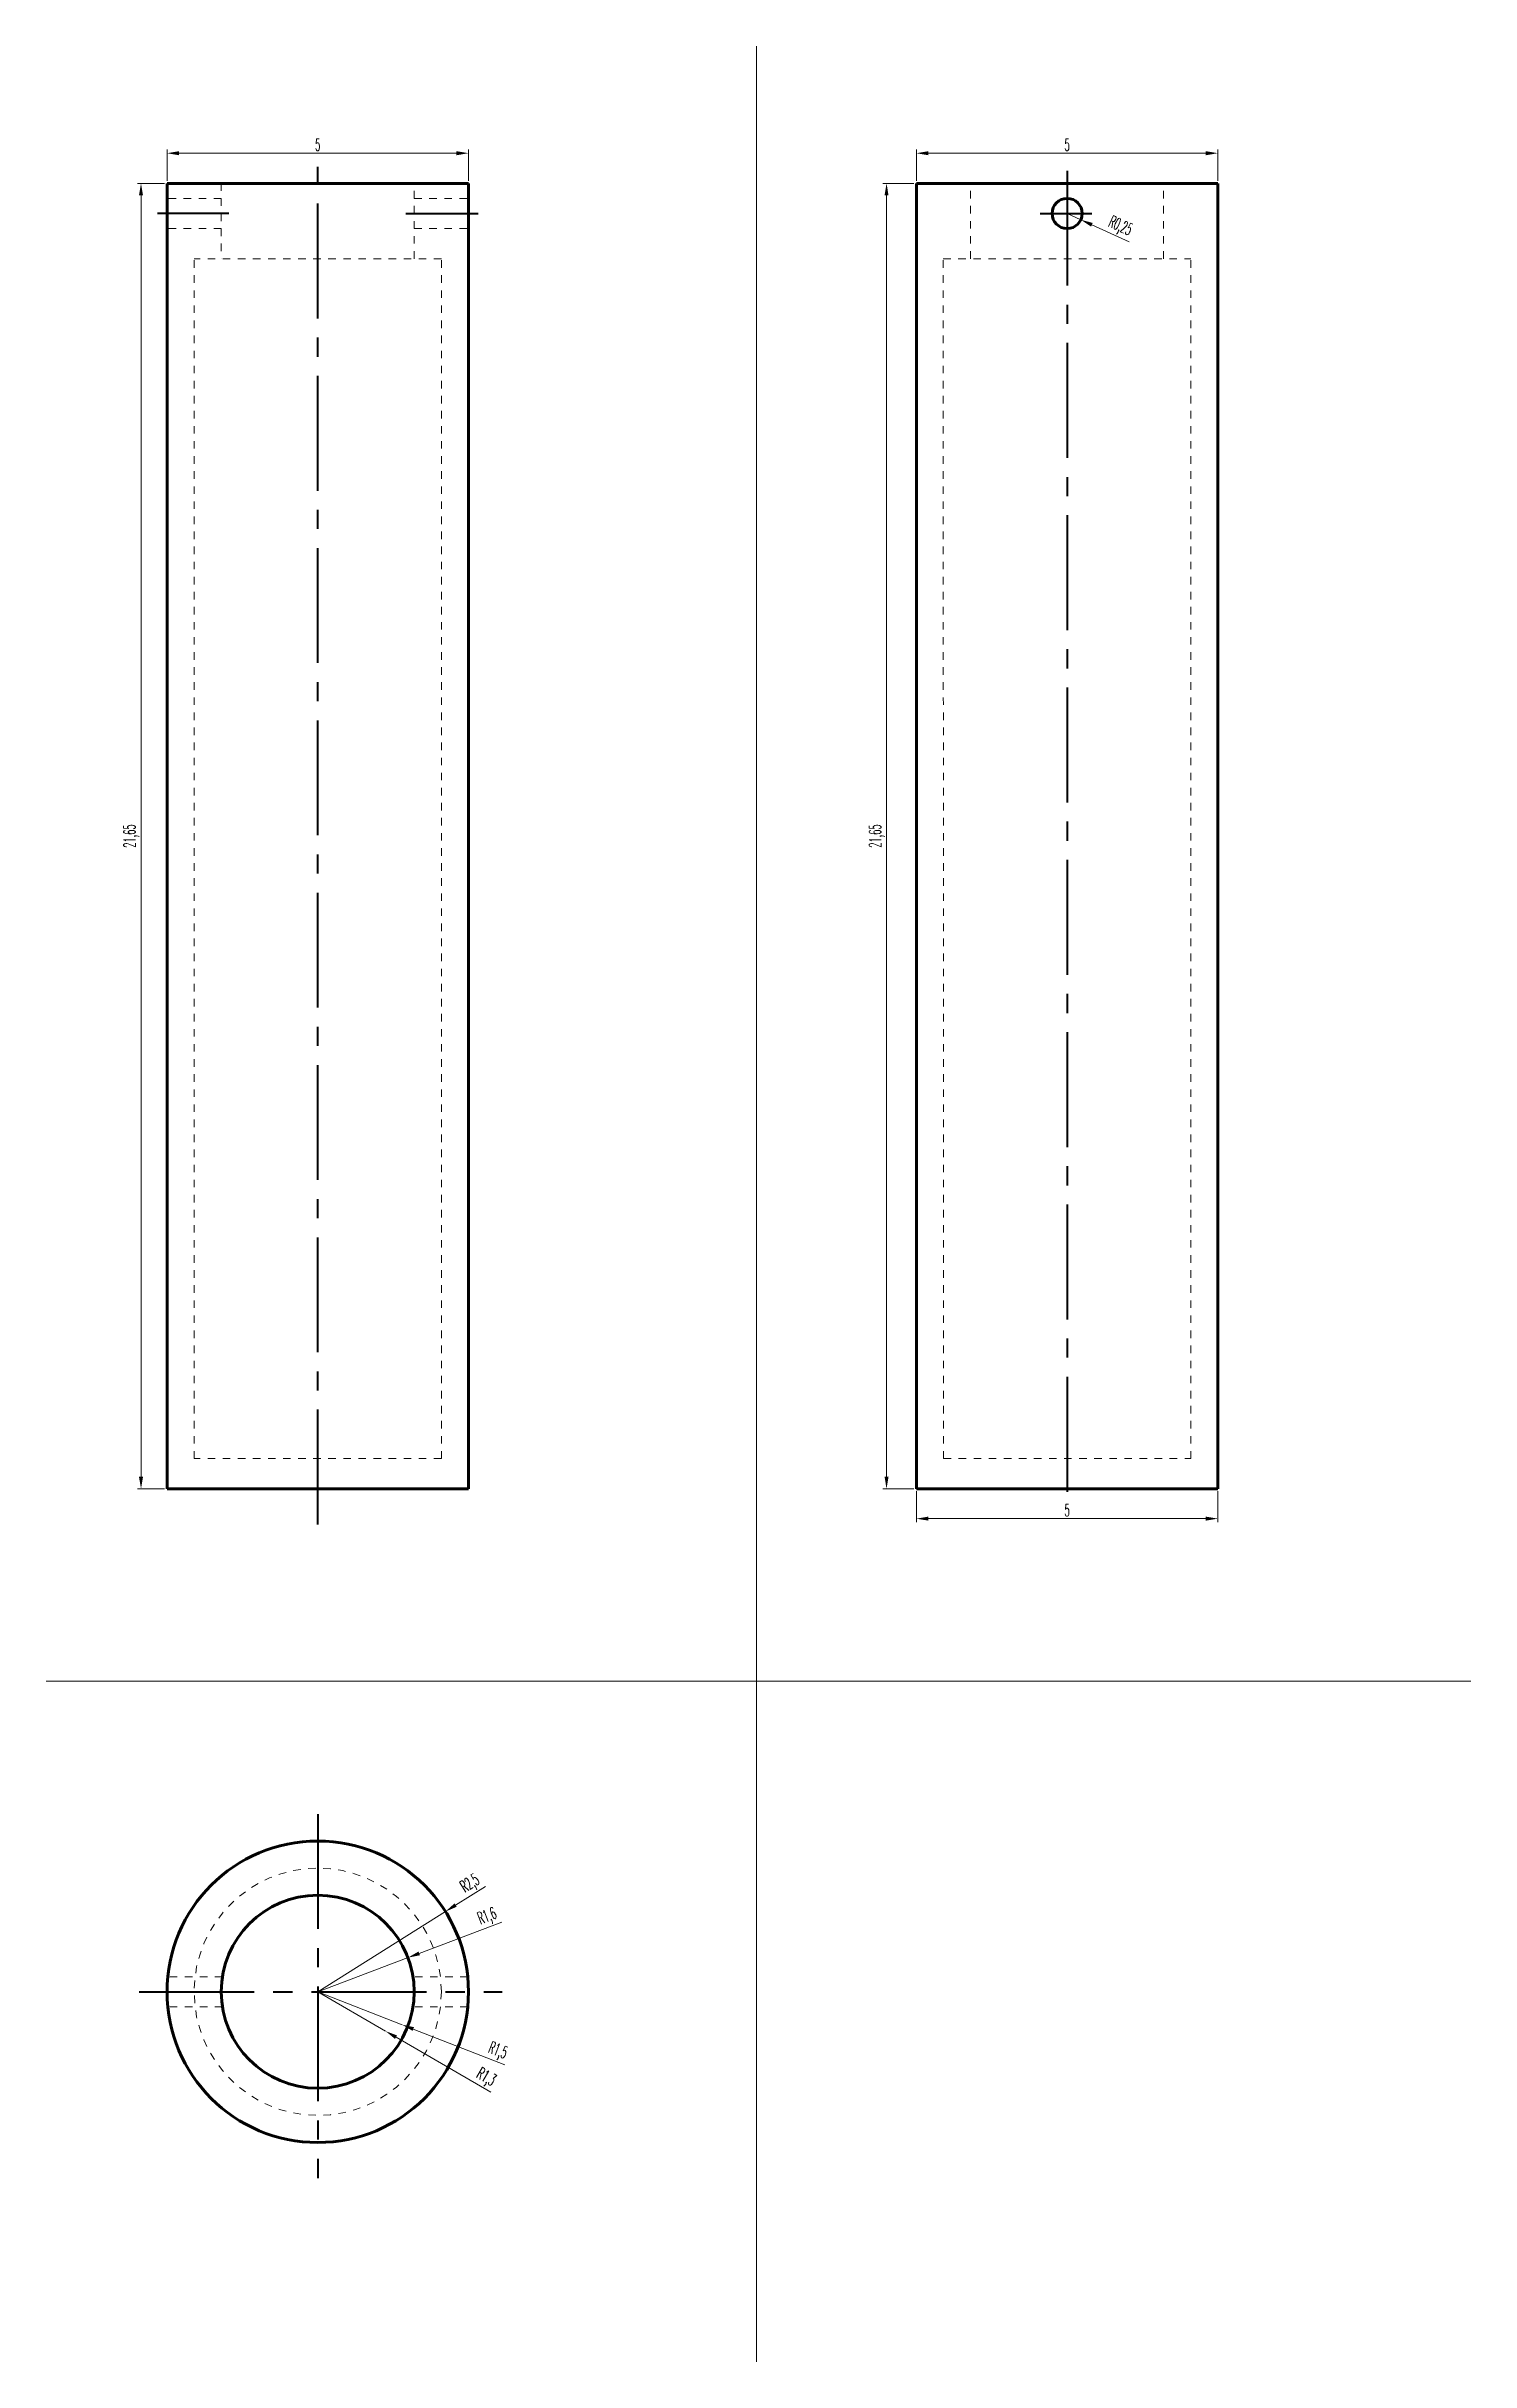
# Model space of a CAD drawing. Header units: millimetres. Extents: x -24.2 to -0.5, y -43.9 to -5.5.
import ezdxf

# ---------------------------------------------------------------- set-up
doc = ezdxf.new("R2010")
doc.units = ezdxf.units.MM
doc.header["$LTSCALE"] = 0.1
doc.linetypes.add('CENTRO2', pattern=[28.575, 19.05, -3.175, 3.175, -3.175])
doc.linetypes.add('JIS_02_1.2', pattern=[2.5, 1.25, -1.25])
for name, color, linetype, lineweight in [('Aristas Ocultas', 1, 'JIS_02_1.2', 20), ('Contorno', 5, 'Continuous', 60), ('Cotas', 6, 'Continuous', 20), ('Ejes', 3, 'CENTRO2', 40), ('Vistas', 8, 'Continuous', 20)]:
    doc.layers.add(name, color=color, linetype=linetype, lineweight=lineweight)
doc.styles.get("Standard").update_dxf_attribs({"font": 'romans.shx', "width": 0.5})
doc.dimstyles.new('ISO-25', dxfattribs={"dimscale": 0.2, "dimtxt": 1, "dimasz": 1, "dimexe": 0.3, "dimexo": 0.2, "dimgap": 0.2, "dimtad": 1, "dimtxsty": 'Standard', "dimcen": 2.5, "dimclrd": 256, "dimclre": 6, "dimclrt": 6, "dimadec": 0, "dimazin": 0, "dimtfac": 1, "dimtmove": 0, "dimatfit": 3, "dimfxl": 1, "dimtfillclr": 6, "dimlwd": 20, "dimlwe": 20, "dimarcsym": 0})

# ---------------------------------------------------------------- blocks, each defined once
blk = doc.blocks.new('*D15')
at = {"layer": 'Cotas', "color": 6, "linetype": 'Continuous', "lineweight": 20}
for p, q in [((-22.162, -7.709), (-22.162, -7.189)), ((-17.162, -7.709), (-17.162, -7.189))]:
    blk.add_line(p, q, dxfattribs=at)
at = {"layer": 'Cotas', "linetype": 'Continuous', "lineweight": 20}
blk.add_line((-21.962, -7.249), (-17.362, -7.249), dxfattribs=at)
at = {"layer": 'Cotas'}
for points in [[(-21.962, -7.216), (-21.962, -7.283), (-22.162, -7.249)], [(-17.362, -7.216), (-17.362, -7.283), (-17.162, -7.249)]]:
    blk.add_solid(points, dxfattribs=at)
at = {"layer": 'Defpoints', "color": 0}
for p in [(-17.162, -7.249), (-22.162, -7.749), (-17.162, -7.749)]:
    blk.add_point(p, dxfattribs=at)
at = {"layer": 'Cotas', "color": 6, "insert": (-19.662, -7.109), "char_height": 0.2, "attachment_point": 5}
blk.add_mtext('5', dxfattribs=at)
blk = doc.blocks.new('*D18')
at = {"layer": 'Cotas', "color": 6, "linetype": 'Continuous', "lineweight": 20}
for p, q in [((-22.202, -7.749), (-22.653, -7.749)), ((-22.202, -29.399), (-22.653, -29.399))]:
    blk.add_line(p, q, dxfattribs=at)
at = {"layer": 'Cotas', "linetype": 'Continuous', "lineweight": 20}
blk.add_line((-22.593, -29.199), (-22.593, -7.949), dxfattribs=at)
at = {"layer": 'Cotas'}
for points in [[(-22.627, -7.949), (-22.56, -7.949), (-22.593, -7.749)], [(-22.627, -29.199), (-22.56, -29.199), (-22.593, -29.399)]]:
    blk.add_solid(points, dxfattribs=at)
at = {"layer": 'Defpoints', "color": 0}
for p in [(-22.593, -7.749), (-22.162, -7.749), (-22.162, -29.399)]:
    blk.add_point(p, dxfattribs=at)
at = {"layer": 'Cotas', "color": 6, "insert": (-22.753, -18.574), "char_height": 0.2, "attachment_point": 5, "rotation": 90}
blk.add_mtext('21,65', dxfattribs=at)
blk = doc.blocks.new('*D19')
at = {"layer": 'Cotas', "linetype": 'Continuous', "lineweight": 20}
for p, q in [((-16.881, -35.992), (-17.376, -36.303)), ((-19.662, -37.74), (-17.545, -36.41))]:
    blk.add_line(p, q, dxfattribs=at)
at = {"layer": 'Cotas'}
blk.add_solid([(-17.394, -36.275), (-17.358, -36.331), (-17.545, -36.41)], dxfattribs=at)
at = {"layer": 'Defpoints', "color": 0}
for p in [(-17.545, -36.41), (-19.662, -37.74)]:
    blk.add_point(p, dxfattribs=at)
at = {"layer": 'Cotas', "color": 6, "insert": (-17.128, -35.96), "char_height": 0.2, "attachment_point": 5, "rotation": 32.1578}
blk.add_mtext('R2,5', dxfattribs=at)
blk = doc.blocks.new('*D20')
at = {"layer": 'Cotas', "linetype": 'Continuous', "lineweight": 20}
for p, q in [((-16.609, -36.584), (-17.978, -37.103)), ((-19.662, -37.74), (-18.165, -37.174))]:
    blk.add_line(p, q, dxfattribs=at)
at = {"layer": 'Cotas'}
blk.add_solid([(-17.99, -37.072), (-17.967, -37.134), (-18.165, -37.174)], dxfattribs=at)
at = {"layer": 'Defpoints', "color": 0}
for p in [(-18.165, -37.174), (-19.662, -37.74)]:
    blk.add_point(p, dxfattribs=at)
at = {"layer": 'Cotas', "color": 6, "insert": (-16.846, -36.504), "char_height": 0.2, "attachment_point": 5, "rotation": 20.7455}
blk.add_mtext('R1,6', dxfattribs=at)
blk = doc.blocks.new('*D21')
at = {"layer": 'Cotas', "linetype": 'Continuous', "lineweight": 20}
for p, q in [((-19.662, -37.74), (-18.264, -38.286)), ((-16.56, -38.951), (-18.078, -38.358))]:
    blk.add_line(p, q, dxfattribs=at)
at = {"layer": 'Cotas'}
blk.add_solid([(-18.066, -38.327), (-18.09, -38.389), (-18.264, -38.286)], dxfattribs=at)
at = {"layer": 'Defpoints', "color": 0}
for p in [(-19.662, -37.74), (-18.264, -38.286)]:
    blk.add_point(p, dxfattribs=at)
at = {"layer": 'Cotas', "color": 6, "insert": (-16.681, -38.733), "char_height": 0.2, "attachment_point": 5, "rotation": 338.6832}
blk.add_mtext('R1,5', dxfattribs=at)
blk = doc.blocks.new('*D22')
at = {"layer": 'Cotas', "linetype": 'Continuous', "lineweight": 20}
for p, q in [((-19.662, -37.74), (-18.537, -38.393)), ((-16.79, -39.406), (-18.364, -38.493))]:
    blk.add_line(p, q, dxfattribs=at)
at = {"layer": 'Cotas'}
blk.add_solid([(-18.347, -38.464), (-18.381, -38.522), (-18.537, -38.393)], dxfattribs=at)
at = {"layer": 'Defpoints', "color": 0}
for p in [(-19.662, -37.74), (-18.537, -38.393)]:
    blk.add_point(p, dxfattribs=at)
at = {"layer": 'Cotas', "color": 6, "insert": (-16.877, -39.172), "char_height": 0.2, "attachment_point": 5, "rotation": 329.8794}
blk.add_mtext('R1,3', dxfattribs=at)
blk = doc.blocks.new('*D25')
at = {"layer": 'Cotas', "linetype": 'Continuous', "lineweight": 20}
for p, q in [((-7.234, -8.249), (-7.006, -8.353)), ((-6.205, -8.718), (-6.824, -8.436))]:
    blk.add_line(p, q, dxfattribs=at)
at = {"layer": 'Cotas'}
blk.add_solid([(-6.81, -8.406), (-6.838, -8.466), (-7.006, -8.353)], dxfattribs=at)
at = {"layer": 'Defpoints', "color": 0}
for p in [(-7.234, -8.249), (-7.006, -8.353)]:
    blk.add_point(p, dxfattribs=at)
at = {"layer": 'Cotas', "color": 6, "insert": (-6.358, -8.474), "char_height": 0.2, "attachment_point": 5, "rotation": 335.5025}
blk.add_mtext('R0,25', dxfattribs=at)
blk = doc.blocks.new('*D27')
at = {"layer": 'Cotas', "color": 6, "linetype": 'Continuous', "lineweight": 20}
for p, q in [((-9.734, -7.709), (-9.734, -7.189)), ((-4.734, -7.709), (-4.734, -7.189))]:
    blk.add_line(p, q, dxfattribs=at)
at = {"layer": 'Cotas', "linetype": 'Continuous', "lineweight": 20}
blk.add_line((-9.534, -7.249), (-4.934, -7.249), dxfattribs=at)
at = {"layer": 'Cotas'}
for points in [[(-9.534, -7.216), (-9.534, -7.283), (-9.734, -7.249)], [(-4.934, -7.216), (-4.934, -7.283), (-4.734, -7.249)]]:
    blk.add_solid(points, dxfattribs=at)
at = {"layer": 'Defpoints', "color": 0}
for p in [(-4.734, -7.249), (-9.734, -7.749), (-4.734, -7.749)]:
    blk.add_point(p, dxfattribs=at)
at = {"layer": 'Cotas', "color": 6, "insert": (-7.234, -7.109), "char_height": 0.2, "attachment_point": 5}
blk.add_mtext('5', dxfattribs=at)
blk = doc.blocks.new('*D28')
at = {"layer": 'Cotas', "color": 6, "linetype": 'Continuous', "lineweight": 20}
for p, q in [((-9.774, -7.749), (-10.289, -7.749)), ((-9.774, -29.399), (-10.289, -29.399))]:
    blk.add_line(p, q, dxfattribs=at)
at = {"layer": 'Cotas', "linetype": 'Continuous', "lineweight": 20}
blk.add_line((-10.229, -7.949), (-10.229, -29.199), dxfattribs=at)
at = {"layer": 'Cotas'}
for points in [[(-10.262, -7.949), (-10.196, -7.949), (-10.229, -7.749)], [(-10.262, -29.199), (-10.196, -29.199), (-10.229, -29.399)]]:
    blk.add_solid(points, dxfattribs=at)
at = {"layer": 'Defpoints', "color": 0}
for p in [(-9.734, -7.749), (-10.229, -29.399), (-9.734, -29.399)]:
    blk.add_point(p, dxfattribs=at)
at = {"layer": 'Cotas', "color": 6, "insert": (-10.388, -18.574), "char_height": 0.2, "attachment_point": 5, "rotation": 90}
blk.add_mtext('21,65', dxfattribs=at)
blk = doc.blocks.new('*D30')
at = {"layer": 'Cotas', "color": 6, "linetype": 'Continuous', "lineweight": 20}
for p, q in [((-9.734, -29.439), (-9.734, -29.954)), ((-4.734, -29.439), (-4.734, -29.954))]:
    blk.add_line(p, q, dxfattribs=at)
at = {"layer": 'Cotas', "linetype": 'Continuous', "lineweight": 20}
blk.add_line((-9.534, -29.894), (-4.934, -29.894), dxfattribs=at)
at = {"layer": 'Cotas'}
for points in [[(-9.534, -29.86), (-9.534, -29.927), (-9.734, -29.894)], [(-4.934, -29.86), (-4.934, -29.927), (-4.734, -29.894)]]:
    blk.add_solid(points, dxfattribs=at)
at = {"layer": 'Defpoints', "color": 0}
for p in [(-9.734, -29.399), (-4.734, -29.399), (-4.734, -29.894)]:
    blk.add_point(p, dxfattribs=at)
at = {"layer": 'Cotas', "color": 6, "insert": (-7.234, -29.754), "char_height": 0.2, "attachment_point": 5}
blk.add_mtext('5', dxfattribs=at)

msp = doc.modelspace()

# ---------------------------------------------------------------- linework, layer by layer
at = {"layer": 'Aristas Ocultas'}
for p, q in [((-21.262, -7.999), (-22.162, -7.999)), ((-21.262, -7.749), (-21.262, -9.003)), ((-18.062, -8.999), (-18.062, -7.749)), ((-18.062, -7.999), (-17.162, -7.999)), ((-8.834, -8.999), (-8.834, -7.749)), ((-5.634, -8.999), (-5.634, -7.749)), ((-21.262, -8.499), (-22.162, -8.499)), ((-18.062, -8.499), (-17.162, -8.499)), ((-17.612, -8.999), (-21.712, -9.003)), ((-21.712, -28.899), (-21.712, -9.003)), ((-17.612, -28.899), (-17.612, -8.999)), ((-9.284, -28.899), (-9.289, -8.999)), ((-9.289, -8.999), (-5.184, -8.999)), ((-5.184, -28.899), (-5.184, -8.999)), ((-17.612, -28.899), (-21.712, -28.899)), ((-9.284, -28.899), (-5.184, -28.899)), ((-21.242, -37.49), (-22.149, -37.49)), ((-17.174, -37.49), (-18.081, -37.49)), ((-21.242, -37.99), (-22.149, -37.99)), ((-17.174, -37.99), (-18.081, -37.99))]:
    msp.add_line(p, q, dxfattribs=at)
msp.add_circle((-19.662, -37.74), 2.05, dxfattribs=at)
at = {"layer": 'Contorno'}
for p, q in [((-22.162, -7.749), (-21.262, -7.749)), ((-22.162, -7.749), (-22.162, -29.399)), ((-21.262, -7.749), (-18.062, -7.749)), ((-18.062, -7.749), (-17.162, -7.749)), ((-17.162, -7.749), (-17.162, -29.399)), ((-9.734, -29.399), (-9.734, -7.749)), ((-9.734, -7.749), (-4.734, -7.749)), ((-4.734, -7.749), (-4.734, -29.399)), ((-22.162, -29.399), (-21.162, -29.399)), ((-21.162, -29.399), (-18.162, -29.399)), ((-18.162, -29.399), (-17.162, -29.399)), ((-9.734, -29.399), (-4.734, -29.399))]:
    msp.add_line(p, q, dxfattribs=at)
for centre, radius in [((-7.234, -8.249), 0.25), ((-19.662, -37.74), 2.5), ((-19.662, -37.74), 1.6)]:
    msp.add_circle(centre, radius, dxfattribs=at)
at = {"layer": 'Defpoints'}
msp.add_line((-12.384, -37.849), (-12.384, -37.849), dxfattribs=at)
at = {"layer": 'Ejes'}
for p, q in [((-19.662, -29.991), (-19.662, -7.475)), ((-7.234, -7.539), (-7.234, -29.567)), ((-21.137, -8.249), (-22.318, -8.249)), ((-18.199, -8.249), (-17.002, -8.249)), ((-7.681, -8.249), (-6.826, -8.249)), ((-19.662, -34.794), (-19.662, -40.832)), ((-22.623, -37.74), (-16.603, -37.74))]:
    msp.add_line(p, q, dxfattribs=at)
at = {"layer": 'Vistas'}
for p, q in [((-12.384, -43.875), (-12.384, -5.476)), ((-24.164, -32.59), (-0.541, -32.59))]:
    msp.add_line(p, q, dxfattribs=at)

# ---------------------------------------------------------------- dimensions: what is measured, and where the dimension line sits
at = {"layer": 'Cotas'}
for base, p1, p2, picture, middle in [((-17.162, -7.249), (-22.162, -7.749), (-17.162, -7.749), '*D15', (-19.662, -7.109)), ((-4.734, -7.249), (-9.734, -7.749), (-4.734, -7.749), '*D27', (-7.234, -7.109)), ((-4.734, -29.894), (-9.734, -29.399), (-4.734, -29.399), '*D30', (-7.234, -29.754))]:
    dim = msp.add_linear_dim(base=base, p1=p1, p2=p2, dimstyle='ISO-25', dxfattribs=at)
    dim.commit()
    dim.dimension.update_dxf_attribs({"geometry": picture, "text_midpoint": middle})
for base, p1, p2, picture, middle in [((-22.593, -7.749), (-22.162, -29.399), (-22.162, -7.749), '*D18', (-22.753, -18.574)), ((-10.229, -29.399), (-9.734, -7.749), (-9.734, -29.399), '*D28', (-10.388, -18.574))]:
    dim = msp.add_linear_dim(base=base, p1=p1, p2=p2, angle=90, dimstyle='ISO-25', dxfattribs=at)
    dim.commit()
    dim.dimension.update_dxf_attribs({"geometry": picture, "text_midpoint": middle})
for center, mpoint, picture, middle in [((-7.234, -8.249), (-7.006, -8.353), '*D25', (-6.358, -8.474)), ((-19.662, -37.74), (-17.545, -36.41), '*D19', (-17.128, -35.96))]:
    dim = msp.add_radius_dim(center=center, mpoint=mpoint, dimstyle='ISO-25', dxfattribs=at)
    dim.commit()
    dim.dimension.update_dxf_attribs({"geometry": picture, "text_midpoint": middle})
for mpoint, picture, middle in [((-18.165, -37.174), '*D20', (-16.789, -36.652)), ((-18.264, -38.286), '*D21', (-16.739, -38.881)), ((-18.537, -38.393), '*D22', (-16.957, -39.31))]:
    dim = msp.add_radius_dim(center=(-19.662, -37.74), mpoint=mpoint, dimstyle='ISO-25', dxfattribs=at)
    dim.commit()
    dim.dimension.update_dxf_attribs({"geometry": picture, "text_midpoint": middle, "dimtype": 164})

doc.saveas('drawing.dxf')
